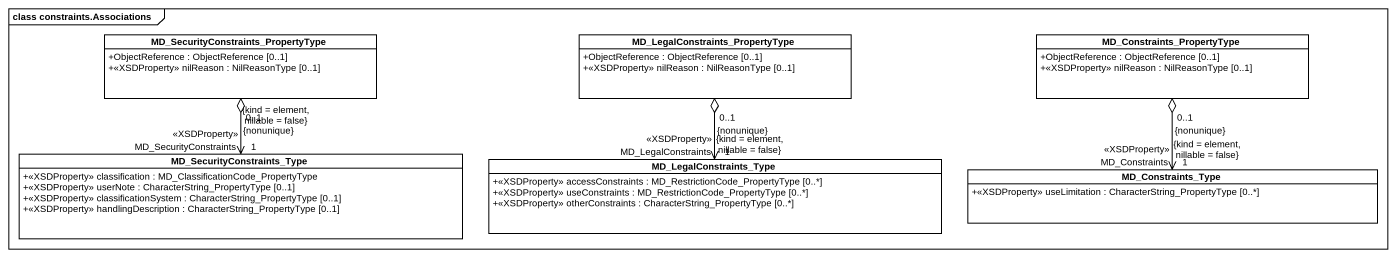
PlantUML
@startuml
mainframe class constraints.Associations
hide circle
hide empty members
skinparam classAttributeIconSize 0
class "MD_SecurityConstraints_PropertyType" as MD_SecurityConstraints {
  +ObjectReference : ObjectReference [0..1]
  +<<XSDProperty>> nilReason : NilReasonType [0..1]
}
class "MD_LegalConstraints_PropertyType" as MD_LegalConstraints {
  +ObjectReference : ObjectReference [0..1]
  +<<XSDProperty>> nilReason : NilReasonType [0..1]
}
class MD_Constraints_PropertyType {
  +ObjectReference : ObjectReference [0..1]
  +<<XSDProperty>> nilReason : NilReasonType [0..1]
}
class MD_SecurityConstraints_Type {
  +<<XSDProperty>> classification : MD_ClassificationCode_PropertyType
  +<<XSDProperty>> userNote : CharacterString_PropertyType [0..1]
  +<<XSDProperty>> classificationSystem : CharacterString_PropertyType [0..1]
  +<<XSDProperty>> handlingDescription : CharacterString_PropertyType [0..1]
}
class MD_LegalConstraints_Type {
  +<<XSDProperty>> accessConstraints : MD_RestrictionCode_PropertyType [0..*]
  +<<XSDProperty>> useConstraints : MD_RestrictionCode_PropertyType [0..*]
  +<<XSDProperty>> otherConstraints : CharacterString_PropertyType [0..*]
}
class MD_Constraints_Type {
  +<<XSDProperty>> useLimitation : CharacterString_PropertyType [0..*]
}
MD_SecurityConstraints "0..1\n{nonunique}" o--> "MD_SecurityConstraints\n<<XSDProperty>>\n1\n{kind = element, nillable = false}" MD_SecurityConstraints_Type
MD_LegalConstraints "0..1\n{nonunique}" o--> "MD_LegalConstraints\n<<XSDProperty>>\n1\n{kind = element, nillable = false}" MD_LegalConstraints_Type
MD_Constraints_PropertyType "0..1\n{nonunique}" o--> "MD_Constraints\n<<XSDProperty>>\n1\n{kind = element, nillable = false}" MD_Constraints_Type
@enduml
